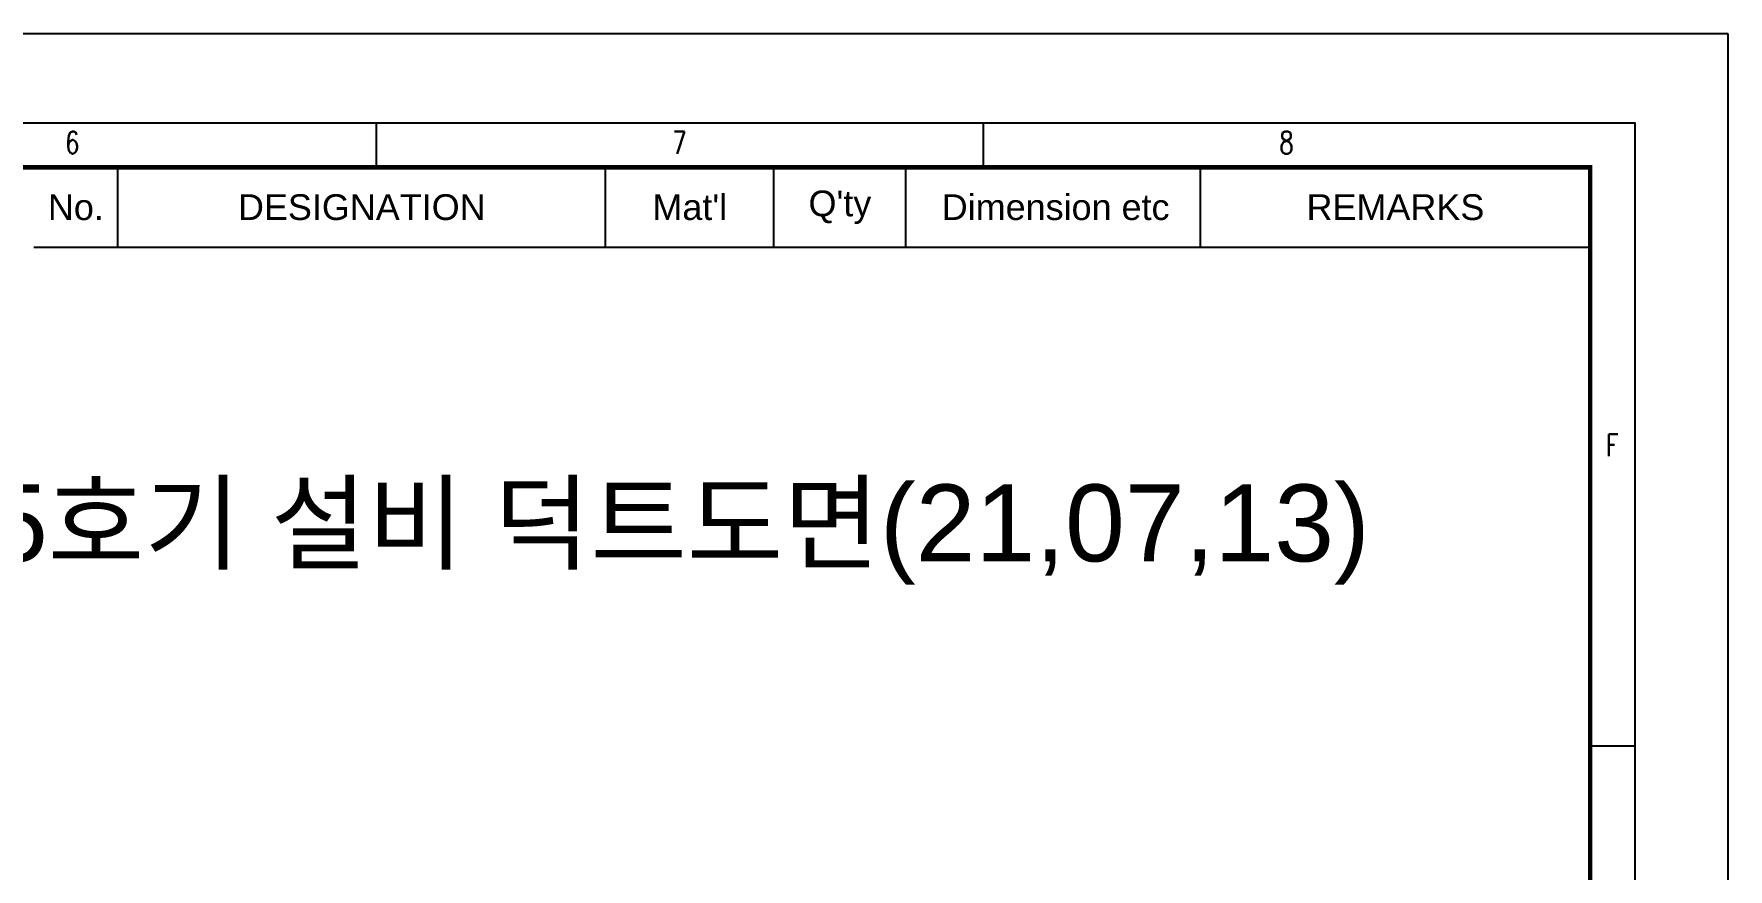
# Model space of a CAD drawing. Header units: millimetres. Extents: x -18234 to 26733, y 279 to 18488.
# Drawn here: x 18475 to 26733, y 14418 to 18488 of the extents above; entities that cross this region are included whole.
import ezdxf
from ezdxf.enums import TextEntityAlignment as Align

# ---------------------------------------------------------------- set-up
doc = ezdxf.new("R2010")
doc.units = ezdxf.units.MM
doc.layers.add('A2FORM', color=111, linetype='Continuous')
doc.styles.add('ROMANS', font='romans')
doc.styles.get("Standard").update_dxf_attribs({"font": 'arial.ttf'})

# ---------------------------------------------------------------- blocks, each defined once
blk = doc.blocks.new('새로운 블럭-hd표제란A3')
at = {"color": 5}
for p, q in [((343992, 38917), (359418, 38917)), ((344825, 38125), (344825, 38917)), ((349659, 38125), (349659, 38917)), ((351327, 38125), (351327, 38917)), ((352635, 38125), (352635, 38917)), ((355556, 38125), (355556, 38917)), ((343992, 38125), (359418, 38125))]:
    blk.add_line(p, q, dxfattribs=at)
at = {"layer": 'A2FORM', "color": 7}
for p, q in [((347384, 39358), (347384, 38917)), ((353401, 39358), (353401, 38917)), ((359418, 33186), (359859, 33186))]:
    blk.add_line(p, q, dxfattribs=at)
for points in [[(360784, 40239), (308417, 40239), (308417, 3212), (360784, 3212)], [(359859, 4093), (310842, 4093), (310842, 39358), (359859, 39358)]]:
    blk.add_lwpolyline(points, close=True, dxfattribs=at)
at = {"layer": 'A2FORM', "color": 7, "const_width": 44.1}
blk.add_lwpolyline([(311282, 38917), (359418, 38917), (359418, 4534), (311282, 4534)], close=True, dxfattribs=at)
at = {"attachment_point": 5}
for s, insert, char_height, width in [('No.', (344408, 38521), 255.1, 3682.61), ('DESIGNATION', (347242, 38521), 255.07, 4833.87), ("Mat'l", (350493, 38521), 255.1, 1668.11), ("Q'ty", (351981, 38521), 255.1, 3682.61), ('Dimension etc', (354119, 38521), 255.07, 3682.61), ('REMARKS', (357487, 38521), 255.1, 3861.47)]:
    blk.add_mtext(s, dxfattribs=dict(at, insert=insert, char_height=char_height, width=width))
at = {"layer": 'A2FORM', "color": 7, "style": 'ROMANS', "width": 0.75}
for s, p in [('6', (344373, 39052)), ('7', (350390, 39052)), ('8', (356407, 39052)), ('F', (359636, 36054))]:
    blk.add_text(s, height=220, dxfattribs=at).set_placement(p, align=Align.CENTER)

msp = doc.modelspace()

# ---------------------------------------------------------------- block references
at = {"xscale": 0.491755002900678, "yscale": 0.491755002900678, "zscale": 0.491755002900678}
msp.add_blockref('새로운 블럭-hd표제란A3', (-150684.813, -1300), dxfattribs=at)

# ---------------------------------------------------------------- texts
at = {"color": 2}
msp.add_text('천안 열처리 5호기 설비 덕트도면(21,07,13)', height=375, dxfattribs=at).set_placement((15607.493, 15917.661))

doc.saveas('drawing.dxf')
